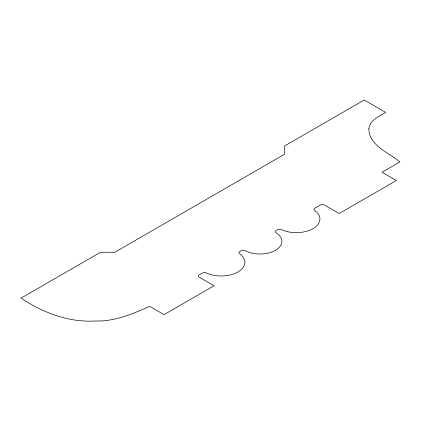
<?xml version="1.0" encoding="UTF-8"?>
<svg xmlns="http://www.w3.org/2000/svg" width="421" height="421" viewBox="0 0 421 421"><rect width="100%" height="100%" fill="white"/><g stroke="black" fill="none" stroke-linecap="round" stroke-linejoin="round"><path stroke-width="0.63" d="M368.891 128.416C368.386 145.329 389.12 152.818 399.95 161.932L382.079 172.252L396.377 180.509L339.184 213.526L324.212 204.885A2.526 1.458 0 0 0 320.639 204.885L314.703 208.311A2.526 1.458 0 0 0 314.54 210.274A23.697 13.682 0 0 1 313.003 228.64A23.697 13.682 0 0 1 281.186 229.529A2.526 1.458 0 0 0 277.792 229.624L275.987 230.666A2.526 1.458 0 0 0 275.934 232.697A21.908 12.646 0 0 1 275.471 250.311A21.908 12.646 0 0 1 244.964 250.579A2.526 1.458 0 0 0 241.449 250.606L239.638 251.653A2.526 1.458 0 0 0 239.475 253.61A23.697 13.682 0 0 1 237.939 271.982A23.697 13.682 0 0 1 206.122 272.866A2.526 1.458 0 0 0 202.727 272.961L199.107 275.055A2.526 1.458 0 0 0 199.107 277.118L214.073 285.759L164.032 314.65L149.734 306.393C132.578 313.877 114.738 321.644 95.609 320.976C68.823 322.665 43.116 312.766 21.05 298.142L100.54 252.247L114.838 252.247L284.717 154.17L284.717 145.913L364.207 100.024L385.652 112.407C379.221 116.512 370.18 119.785 368.891 128.416"/></g></svg>
